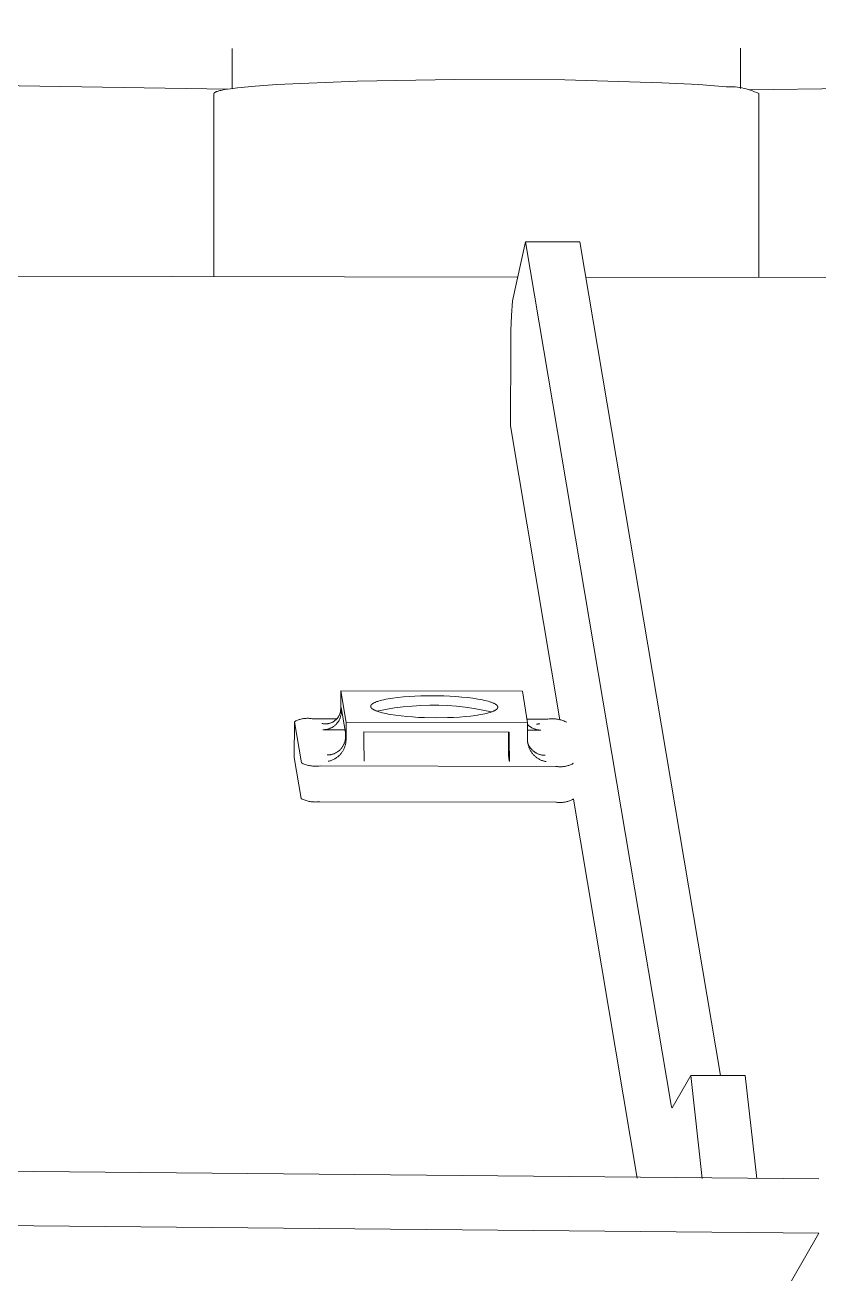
# Model space of a CAD drawing. Header units: inches. Extents: x 214 to 477, y -11 to 187.
# Drawn here: x 256.494 to 258.215, y 172.539 to 175.263 of the extents above; entities that cross this region are included whole.
import ezdxf

# ---------------------------------------------------------------- set-up
doc = ezdxf.new("R2010")
doc.units = ezdxf.units.IN
doc.layers.add('ZANO_R', color=7, linetype='Continuous', lineweight=0)

msp = doc.modelspace()

# ---------------------------------------------------------------- linework, layer by layer
at = {"layer": 'ZANO_R'}
for p, q in [((256.93354, 175.12411), (247.67345, 175.26285)), ((268.34296, 175.25746), (258.06383, 175.12245)), ((256.94273, 175.12545), (256.94273, 175.21207)), ((258.0451, 175.2125), (258.0451, 175.12545)), ((257.21413, 175.14157), (257.03991, 175.13412)), ((257.42521, 175.14505), (257.21413, 175.14157)), ((257.66383, 175.14395), (257.42521, 175.14505)), ((257.87449, 175.13799), (257.66383, 175.14395)), ((256.90338, 175.11462), (256.90336, 175.11449)), ((256.90336, 175.11449), (256.90336, 175.11435)), ((256.90336, 174.71726), (256.90336, 175.11435)), ((256.90341, 175.11475), (256.90338, 175.11462)), ((256.90345, 175.11488), (256.90341, 175.11475)), ((256.9035, 175.11502), (256.90345, 175.11488)), ((256.90356, 175.11515), (256.9035, 175.11502)), ((256.90363, 175.11528), (256.90356, 175.11515)), ((256.90371, 175.11542), (256.90363, 175.11528)), ((256.9038, 175.11555), (256.90371, 175.11542)), ((256.90391, 175.11568), (256.9038, 175.11555)), ((256.90402, 175.11582), (256.90391, 175.11568)), ((256.90415, 175.11595), (256.90402, 175.11582)), ((256.90429, 175.11608), (256.90415, 175.11595)), ((256.90443, 175.11622), (256.90429, 175.11608)), ((256.90459, 175.11635), (256.90443, 175.11622)), ((256.90476, 175.11648), (256.90459, 175.11635)), ((256.90495, 175.11662), (256.90476, 175.11648)), ((256.90514, 175.11675), (256.90495, 175.11662)), ((256.90534, 175.11688), (256.90514, 175.11675)), ((256.90556, 175.11702), (256.90534, 175.11688)), ((256.90579, 175.11715), (256.90556, 175.11702)), ((256.90602, 175.11728), (256.90579, 175.11715)), ((256.90627, 175.11742), (256.90602, 175.11728)), ((256.90653, 175.11755), (256.90627, 175.11742)), ((256.90709, 175.11782), (256.90653, 175.11755)), ((256.90768, 175.11809), (256.90709, 175.11782)), ((256.90833, 175.11835), (256.90768, 175.11809)), ((256.90902, 175.11862), (256.90833, 175.11835)), ((256.90975, 175.11889), (256.90902, 175.11862)), ((256.91053, 175.11915), (256.90975, 175.11889)), ((256.91222, 175.11969), (256.91053, 175.11915)), ((256.91409, 175.12022), (256.91222, 175.11969)), ((256.91614, 175.12075), (256.91409, 175.12022)), ((256.91837, 175.12128), (256.91614, 175.12075)), ((256.92077, 175.1218), (256.91837, 175.12128)), ((256.92612, 175.12285), (256.92077, 175.1218)), ((256.93216, 175.12389), (256.92612, 175.12285)), ((256.93889, 175.12491), (256.93216, 175.12389)), ((256.95436, 175.12692), (256.93889, 175.12491)), ((256.99279, 175.13071), (256.95436, 175.12692)), ((257.03991, 175.13412), (256.99279, 175.13071)), ((257.95439, 175.1337), (257.87449, 175.13799)), ((258.01399, 175.129), (257.95439, 175.1337)), ((258.01884, 175.12916), (258.01399, 175.129)), ((258.02369, 175.12915), (258.01884, 175.12916)), ((258.02854, 175.12898), (258.02369, 175.12915)), ((258.03338, 175.12865), (258.02854, 175.12898)), ((258.0382, 175.12815), (258.03338, 175.12865)), ((258.04301, 175.12749), (258.0382, 175.12815)), ((258.04779, 175.12666), (258.04301, 175.12749)), ((258.05254, 175.12568), (258.04779, 175.12666)), ((258.05725, 175.12453), (258.05254, 175.12568)), ((258.06192, 175.12322), (258.05725, 175.12453)), ((258.06655, 175.12176), (258.06192, 175.12322)), ((258.07112, 175.12013), (258.06655, 175.12176)), ((258.07563, 175.11836), (258.07112, 175.12013)), ((258.08009, 175.11643), (258.07563, 175.11836)), ((258.08447, 175.11435), (258.08009, 175.11643)), ((258.08447, 175.11435), (258.08447, 174.7154)), ((257.55039, 174.6651), (257.57874, 174.79272)), ((257.89429, 172.9202), (257.57874, 174.79272)), ((257.57874, 174.79272), (257.6968, 174.79253)), ((257.6968, 174.79253), (258.0015, 172.98439)), ((256.18872, 174.71838), (257.56175, 174.71622)), ((257.7097, 174.71599), (258.9304, 174.71407)), ((257.54835, 174.63296), (257.55039, 174.6651)), ((257.54729, 174.60078), (257.54835, 174.63296)), ((257.54723, 174.56858), (257.54729, 174.60078)), ((257.54723, 174.56858), (257.54603, 174.394)), ((257.54603, 174.394), (257.65355, 173.75595)), ((257.17814, 173.78004), (257.1784, 173.81881)), ((257.1784, 173.81881), (257.18992, 173.75044)), ((257.57193, 173.8182), (257.1784, 173.81881)), ((257.30218, 173.80447), (257.31408, 173.80567)), ((257.31408, 173.80567), (257.32648, 173.80665)), ((257.32648, 173.80665), (257.33915, 173.80738)), ((257.33915, 173.80738), (257.3519, 173.80789)), ((257.3519, 173.80789), (257.37689, 173.80825)), ((257.37689, 173.80825), (257.40202, 173.80781)), ((257.40202, 173.80781), (257.41495, 173.80727)), ((257.41495, 173.80727), (257.42787, 173.80649)), ((257.42787, 173.80649), (257.4406, 173.80548)), ((257.58345, 173.74982), (257.57193, 173.8182)), ((257.17811, 173.7789), (257.17805, 173.77775)), ((257.17814, 173.78004), (257.17811, 173.7789)), ((257.17935, 173.78297), (257.17929, 173.7732)), ((257.18857, 173.72827), (257.17935, 173.78297)), ((257.24313, 173.78533), (257.24314, 173.78547)), ((257.24313, 173.7852), (257.24313, 173.78533)), ((257.24314, 173.78506), (257.24313, 173.7852)), ((257.24314, 173.78547), (257.24315, 173.7856)), ((257.24314, 173.78493), (257.24314, 173.78506)), ((257.24315, 173.7848), (257.24314, 173.78493)), ((257.24315, 173.7856), (257.24316, 173.78574)), ((257.24317, 173.78467), (257.24315, 173.7848)), ((257.24316, 173.78574), (257.24318, 173.78587)), ((257.24319, 173.78453), (257.24317, 173.78467)), ((257.24318, 173.78587), (257.2432, 173.786)), ((257.24322, 173.7844), (257.24319, 173.78453)), ((257.2432, 173.786), (257.24323, 173.78614)), ((257.24324, 173.78427), (257.24322, 173.7844)), ((257.24323, 173.78614), (257.24326, 173.78628)), ((257.24328, 173.78414), (257.24324, 173.78427)), ((257.24326, 173.78628), (257.2433, 173.78641)), ((257.24331, 173.784), (257.24328, 173.78414)), ((257.2433, 173.78641), (257.24334, 173.78655)), ((257.24336, 173.78387), (257.24331, 173.784)), ((257.24334, 173.78655), (257.24339, 173.78668)), ((257.2434, 173.78374), (257.24336, 173.78387)), ((257.24339, 173.78668), (257.24344, 173.78682)), ((257.24345, 173.7836), (257.2434, 173.78374)), ((257.24344, 173.78682), (257.24349, 173.78696)), ((257.24351, 173.78347), (257.24345, 173.7836)), ((257.24349, 173.78696), (257.24355, 173.78709)), ((257.24357, 173.78333), (257.24351, 173.78347)), ((257.24355, 173.78709), (257.24361, 173.78723)), ((257.24363, 173.7832), (257.24357, 173.78333)), ((257.24361, 173.78723), (257.24368, 173.78737)), ((257.2437, 173.78306), (257.24363, 173.7832)), ((257.24368, 173.78737), (257.24376, 173.7875)), ((257.24377, 173.78293), (257.2437, 173.78306)), ((257.24376, 173.7875), (257.24383, 173.78764)), ((257.24385, 173.78279), (257.24377, 173.78293)), ((257.24383, 173.78764), (257.24392, 173.78778)), ((257.24393, 173.78266), (257.24385, 173.78279)), ((257.24392, 173.78778), (257.24401, 173.78792)), ((257.24402, 173.78252), (257.24393, 173.78266)), ((257.24401, 173.78792), (257.2441, 173.78805)), ((257.24411, 173.78238), (257.24402, 173.78252)), ((257.2441, 173.78805), (257.2442, 173.78819)), ((257.24421, 173.78225), (257.24411, 173.78238)), ((257.2442, 173.78819), (257.2443, 173.78833)), ((257.24431, 173.78211), (257.24421, 173.78225)), ((257.2443, 173.78833), (257.24441, 173.78847)), ((257.24441, 173.78197), (257.24431, 173.78211)), ((257.24441, 173.78847), (257.24452, 173.78861)), ((257.24452, 173.78184), (257.24441, 173.78197)), ((257.24452, 173.78861), (257.24463, 173.78875)), ((257.24464, 173.7817), (257.24452, 173.78184)), ((257.24463, 173.78875), (257.24476, 173.78888)), ((257.24476, 173.78156), (257.24464, 173.7817)), ((257.24476, 173.78888), (257.24488, 173.78902)), ((257.24488, 173.78142), (257.24476, 173.78156)), ((257.24488, 173.78902), (257.24502, 173.78916)), ((257.24501, 173.78128), (257.24488, 173.78142)), ((257.24529, 173.78101), (257.24501, 173.78128)), ((257.24502, 173.78916), (257.24515, 173.7893)), ((257.24515, 173.7893), (257.24529, 173.78944)), ((257.24529, 173.78944), (257.24559, 173.78972)), ((257.24558, 173.78073), (257.24529, 173.78101)), ((257.24589, 173.78045), (257.24558, 173.78073)), ((257.24559, 173.78972), (257.24591, 173.79)), ((257.24622, 173.78018), (257.24589, 173.78045)), ((257.24591, 173.79), (257.24625, 173.79027)), ((257.24658, 173.7799), (257.24622, 173.78018)), ((257.24625, 173.79027), (257.24661, 173.79055)), ((257.24695, 173.77962), (257.24658, 173.7799)), ((257.24661, 173.79055), (257.247, 173.79083)), ((257.24734, 173.77934), (257.24695, 173.77962)), ((257.247, 173.79083), (257.2474, 173.79111)), ((257.24776, 173.77906), (257.24734, 173.77934)), ((257.2474, 173.79111), (257.24782, 173.79139)), ((257.24819, 173.77878), (257.24776, 173.77906)), ((257.24782, 173.79139), (257.24827, 173.79167)), ((257.24865, 173.7785), (257.24819, 173.77878)), ((257.24827, 173.79167), (257.24873, 173.79194)), ((257.24912, 173.77822), (257.24865, 173.7785)), ((257.24873, 173.79194), (257.24922, 173.79222)), ((257.24922, 173.79222), (257.24973, 173.7925)), ((257.24973, 173.7925), (257.25025, 173.79278)), ((257.25025, 173.79278), (257.25138, 173.79333)), ((257.25138, 173.79333), (257.25259, 173.79388)), ((257.25259, 173.79388), (257.25388, 173.79442)), ((257.25388, 173.79442), (257.25526, 173.79496)), ((257.25526, 173.79496), (257.25673, 173.7955)), ((257.27536, 173.77863), (257.25643, 173.7749)), ((257.25673, 173.7955), (257.25828, 173.79603)), ((257.25828, 173.79603), (257.25991, 173.79656)), ((257.25991, 173.79656), (257.26344, 173.79759)), ((257.26344, 173.79759), (257.26729, 173.7986)), ((257.26729, 173.7986), (257.27145, 173.79957)), ((257.27145, 173.79957), (257.27592, 173.8005)), ((257.2944, 173.78172), (257.27536, 173.77863)), ((257.27592, 173.8005), (257.28068, 173.80139)), ((257.28068, 173.80139), (257.29098, 173.80303)), ((257.29098, 173.80303), (257.30218, 173.80447)), ((257.31354, 173.78418), (257.2944, 173.78172)), ((257.33275, 173.78599), (257.31354, 173.78418)), ((257.35201, 173.78715), (257.33275, 173.78599)), ((257.3713, 173.78767), (257.35201, 173.78715)), ((257.39059, 173.78753), (257.3713, 173.78767)), ((257.40987, 173.78675), (257.39059, 173.78753)), ((257.42912, 173.78533), (257.40987, 173.78675)), ((257.4483, 173.78325), (257.42912, 173.78533)), ((257.4406, 173.80548), (257.45292, 173.80423)), ((257.4674, 173.78054), (257.4483, 173.78325)), ((257.45292, 173.80423), (257.46461, 173.80276)), ((257.46461, 173.80276), (257.47547, 173.80109)), ((257.4864, 173.77718), (257.4674, 173.78054)), ((257.47547, 173.80109), (257.48053, 173.80018)), ((257.48053, 173.80018), (257.48531, 173.79923)), ((257.48531, 173.79923), (257.48981, 173.79825)), ((257.48981, 173.79825), (257.494, 173.79723)), ((257.494, 173.79723), (257.49787, 173.79619)), ((257.49787, 173.79619), (257.50142, 173.79512)), ((257.50142, 173.79512), (257.50307, 173.79457)), ((257.50307, 173.79457), (257.50463, 173.79403)), ((257.50463, 173.79403), (257.50611, 173.79348)), ((257.50611, 173.79348), (257.5075, 173.79292)), ((257.5075, 173.79292), (257.50881, 173.79237)), ((257.50881, 173.79237), (257.51004, 173.79181)), ((257.51004, 173.79181), (257.51118, 173.79125)), ((257.51118, 173.79125), (257.51223, 173.79069)), ((257.51223, 173.79069), (257.51273, 173.79041)), ((257.51273, 173.79041), (257.5132, 173.79013)), ((257.5132, 173.79013), (257.51366, 173.78985)), ((257.51366, 173.78985), (257.51409, 173.78957)), ((257.51409, 173.78957), (257.51451, 173.7893)), ((257.51451, 173.7893), (257.5149, 173.78902)), ((257.5149, 173.78902), (257.51527, 173.78874)), ((257.51527, 173.78874), (257.51563, 173.78846)), ((257.51594, 173.77864), (257.5156, 173.77836)), ((257.51563, 173.78846), (257.51596, 173.78818)), ((257.51626, 173.77892), (257.51594, 173.77864)), ((257.51596, 173.78818), (257.51627, 173.7879)), ((257.51656, 173.77919), (257.51626, 173.77892)), ((257.51627, 173.7879), (257.51656, 173.78763)), ((257.51656, 173.78763), (257.51684, 173.78735)), ((257.5167, 173.77933), (257.51656, 173.77919)), ((257.51683, 173.77947), (257.5167, 173.77933)), ((257.51697, 173.77961), (257.51683, 173.77947)), ((257.51684, 173.78735), (257.51697, 173.78721)), ((257.51697, 173.78721), (257.51709, 173.78707)), ((257.51709, 173.77975), (257.51697, 173.77961)), ((257.51709, 173.78707), (257.51721, 173.78694)), ((257.51722, 173.77989), (257.51709, 173.77975)), ((257.51721, 173.78694), (257.51733, 173.7868)), ((257.51733, 173.78003), (257.51722, 173.77989)), ((257.51733, 173.7868), (257.51744, 173.78666)), ((257.51744, 173.78017), (257.51733, 173.78003)), ((257.51744, 173.78666), (257.51754, 173.78653)), ((257.51755, 173.7803), (257.51744, 173.78017)), ((257.51754, 173.78653), (257.51764, 173.78639)), ((257.51765, 173.78044), (257.51755, 173.7803)), ((257.51764, 173.78639), (257.51774, 173.78625)), ((257.51775, 173.78058), (257.51765, 173.78044)), ((257.51774, 173.78625), (257.51783, 173.78612)), ((257.51784, 173.78072), (257.51775, 173.78058)), ((257.51783, 173.78612), (257.51792, 173.78598)), ((257.51793, 173.78086), (257.51784, 173.78072)), ((257.51792, 173.78598), (257.518, 173.78584)), ((257.51802, 173.78099), (257.51793, 173.78086)), ((257.518, 173.78584), (257.51808, 173.78571)), ((257.51809, 173.78113), (257.51802, 173.78099)), ((257.51808, 173.78571), (257.51815, 173.78557)), ((257.51817, 173.78127), (257.51809, 173.78113)), ((257.51815, 173.78557), (257.51822, 173.78544)), ((257.51824, 173.7814), (257.51817, 173.78127)), ((257.51822, 173.78544), (257.51828, 173.7853)), ((257.5183, 173.78154), (257.51824, 173.7814)), ((257.51828, 173.7853), (257.51834, 173.78517)), ((257.51836, 173.78168), (257.5183, 173.78154)), ((257.51834, 173.78517), (257.5184, 173.78503)), ((257.51841, 173.78181), (257.51836, 173.78168)), ((257.5184, 173.78503), (257.51845, 173.7849)), ((257.51846, 173.78195), (257.51841, 173.78181)), ((257.51845, 173.7849), (257.51849, 173.78477)), ((257.51851, 173.78209), (257.51846, 173.78195)), ((257.51849, 173.78477), (257.51854, 173.78463)), ((257.51855, 173.78222), (257.51851, 173.78209)), ((257.51854, 173.78463), (257.51857, 173.7845)), ((257.51859, 173.78236), (257.51855, 173.78222)), ((257.51857, 173.7845), (257.51861, 173.78437)), ((257.51862, 173.78249), (257.51859, 173.78236)), ((257.51861, 173.78437), (257.51863, 173.78423)), ((257.51865, 173.78263), (257.51862, 173.78249)), ((257.51863, 173.78423), (257.51866, 173.7841)), ((257.51867, 173.78276), (257.51865, 173.78263)), ((257.51866, 173.7841), (257.51868, 173.78397)), ((257.51869, 173.7829), (257.51867, 173.78276)), ((257.51868, 173.78397), (257.5187, 173.78384)), ((257.5187, 173.78303), (257.51869, 173.7829)), ((257.5187, 173.78384), (257.51871, 173.7837)), ((257.51871, 173.78317), (257.5187, 173.78303)), ((257.51871, 173.7837), (257.51871, 173.78357)), ((257.51871, 173.78357), (257.51872, 173.78344)), ((257.51872, 173.7833), (257.51871, 173.78317)), ((257.51872, 173.78344), (257.51872, 173.7833)), ((257.07721, 173.67435), (257.07774, 173.75168)), ((257.07776, 173.75168), (257.07941, 173.7526)), ((257.09274, 173.66279), (257.07776, 173.75168)), ((257.07941, 173.7526), (257.08108, 173.75347)), ((257.08108, 173.75347), (257.08278, 173.75428)), ((257.08278, 173.75428), (257.08451, 173.75503)), ((257.08451, 173.75503), (257.08627, 173.75572)), ((257.08627, 173.75572), (257.08804, 173.75636)), ((257.08804, 173.75636), (257.08984, 173.75693)), ((257.08984, 173.75693), (257.09166, 173.75744)), ((257.09166, 173.75744), (257.09349, 173.7579)), ((257.09349, 173.7579), (257.09533, 173.75829)), ((257.09533, 173.75829), (257.09719, 173.75862)), ((257.09719, 173.75862), (257.09905, 173.75888)), ((257.09905, 173.75888), (257.10093, 173.75909)), ((257.10093, 173.75909), (257.10281, 173.75923)), ((257.10281, 173.75923), (257.10469, 173.75931)), ((257.10469, 173.75931), (257.10658, 173.75932)), ((257.10658, 173.75932), (257.10847, 173.75928)), ((257.10847, 173.75928), (257.11035, 173.75917)), ((257.11035, 173.75917), (257.11223, 173.75899)), ((257.11223, 173.75899), (257.1141, 173.75876)), ((257.1141, 173.75876), (257.11596, 173.75846)), ((257.11596, 173.75846), (257.17007, 173.75837)), ((257.16171, 173.75163), (257.1607, 173.75107)), ((257.16269, 173.75222), (257.16171, 173.75163)), ((257.16365, 173.75285), (257.16269, 173.75222)), ((257.16459, 173.7535), (257.16365, 173.75285)), ((257.1655, 173.75419), (257.16459, 173.7535)), ((257.16639, 173.75491), (257.1655, 173.75419)), ((257.16725, 173.75566), (257.16639, 173.75491)), ((257.16809, 173.75645), (257.16725, 173.75566)), ((257.1689, 173.75726), (257.16809, 173.75645)), ((257.16968, 173.75809), (257.1689, 173.75726)), ((257.17043, 173.75896), (257.16968, 173.75809)), ((257.17115, 173.75985), (257.17043, 173.75896)), ((257.17184, 173.76076), (257.17115, 173.75985)), ((257.1715, 173.75031), (257.17229, 173.75142)), ((257.1725, 173.7617), (257.17184, 173.76076)), ((257.17229, 173.75142), (257.17305, 173.75255)), ((257.17313, 173.76266), (257.1725, 173.7617)), ((257.17305, 173.75255), (257.17377, 173.75372)), ((257.17372, 173.76364), (257.17313, 173.76266)), ((257.17427, 173.76464), (257.17372, 173.76364)), ((257.17377, 173.75372), (257.17445, 173.7549)), ((257.17479, 173.76566), (257.17427, 173.76464)), ((257.17445, 173.7549), (257.17508, 173.75611)), ((257.17528, 173.7667), (257.17479, 173.76566)), ((257.17508, 173.75611), (257.17568, 173.75734)), ((257.17573, 173.76775), (257.17528, 173.7667)), ((257.17568, 173.75734), (257.17623, 173.75859)), ((257.17614, 173.76882), (257.17573, 173.76775)), ((257.17651, 173.76991), (257.17614, 173.76882)), ((257.17623, 173.75859), (257.17673, 173.75986)), ((257.17685, 173.771), (257.17651, 173.76991)), ((257.17673, 173.75986), (257.1772, 173.76114)), ((257.17715, 173.77211), (257.17685, 173.771)), ((257.17741, 173.77322), (257.17715, 173.77211)), ((257.1772, 173.76114), (257.17761, 173.76244)), ((257.17763, 173.77435), (257.17741, 173.77322)), ((257.17761, 173.76244), (257.17799, 173.76376)), ((257.17781, 173.77548), (257.17763, 173.77435)), ((257.17795, 173.77661), (257.17781, 173.77548)), ((257.17805, 173.77775), (257.17795, 173.77661)), ((257.17799, 173.76376), (257.17831, 173.76508)), ((257.17831, 173.76508), (257.17859, 173.76642)), ((257.17859, 173.76642), (257.17882, 173.76777)), ((257.17882, 173.76777), (257.17901, 173.76912)), ((257.17901, 173.76912), (257.17915, 173.77048)), ((257.17915, 173.77048), (257.17924, 173.77184)), ((257.17924, 173.77184), (257.17929, 173.7732)), ((257.24962, 173.77794), (257.24912, 173.77822)), ((257.25067, 173.77738), (257.24962, 173.77794)), ((257.25181, 173.77682), (257.25067, 173.77738)), ((257.25304, 173.77627), (257.25181, 173.77682)), ((257.25435, 173.77571), (257.25304, 173.77627)), ((257.25574, 173.77516), (257.25435, 173.77571)), ((257.25722, 173.77461), (257.25574, 173.77516)), ((257.25878, 173.77406), (257.25722, 173.77461)), ((257.26043, 173.77352), (257.25878, 173.77406)), ((257.26398, 173.77245), (257.26043, 173.77352)), ((257.26785, 173.7714), (257.26398, 173.77245)), ((257.27204, 173.77039), (257.26785, 173.7714)), ((257.27654, 173.7694), (257.27204, 173.77039)), ((257.28132, 173.76845), (257.27654, 173.7694)), ((257.28638, 173.76755), (257.28132, 173.76845)), ((257.29724, 173.76587), (257.28638, 173.76755)), ((257.30893, 173.76441), (257.29724, 173.76587)), ((257.32125, 173.76316), (257.30893, 173.76441)), ((257.33398, 173.76215), (257.32125, 173.76316)), ((257.3469, 173.76137), (257.33398, 173.76215)), ((257.35983, 173.76082), (257.3469, 173.76137)), ((257.38496, 173.76039), (257.35983, 173.76082)), ((257.40995, 173.76075), (257.38496, 173.76039)), ((257.4227, 173.76125), (257.40995, 173.76075)), ((257.43537, 173.76199), (257.4227, 173.76125)), ((257.44777, 173.76296), (257.43537, 173.76199)), ((257.45967, 173.76417), (257.44777, 173.76296)), ((257.47087, 173.7656), (257.45967, 173.76417)), ((257.48117, 173.76724), (257.47087, 173.7656)), ((257.48593, 173.76813), (257.48117, 173.76724)), ((257.4904, 173.76907), (257.48593, 173.76813)), ((257.50528, 173.77319), (257.4864, 173.77718)), ((257.49456, 173.77004), (257.4904, 173.76907)), ((257.49841, 173.77104), (257.49456, 173.77004)), ((257.50194, 173.77207), (257.49841, 173.77104)), ((257.50357, 173.7726), (257.50194, 173.77207)), ((257.50512, 173.77313), (257.50357, 173.7726)), ((257.50659, 173.77367), (257.50512, 173.77313)), ((257.50797, 173.77421), (257.50659, 173.77367)), ((257.50926, 173.77476), (257.50797, 173.77421)), ((257.51047, 173.77531), (257.50926, 173.77476)), ((257.5116, 173.77586), (257.51047, 173.77531)), ((257.51212, 173.77614), (257.5116, 173.77586)), ((257.51263, 173.77641), (257.51212, 173.77614)), ((257.51312, 173.77669), (257.51263, 173.77641)), ((257.51358, 173.77697), (257.51312, 173.77669)), ((257.51403, 173.77725), (257.51358, 173.77697)), ((257.51445, 173.77752), (257.51403, 173.77725)), ((257.51485, 173.7778), (257.51445, 173.77752)), ((257.51524, 173.77808), (257.51485, 173.7778)), ((257.5156, 173.77836), (257.51524, 173.77808)), ((257.58212, 173.75772), (257.62754, 173.75765)), ((257.62754, 173.75765), (257.62984, 173.75792)), ((257.62984, 173.75792), (257.63215, 173.75811)), ((257.63215, 173.75811), (257.63447, 173.75823)), ((257.63447, 173.75823), (257.63679, 173.75827)), ((257.63679, 173.75827), (257.6391, 173.75822)), ((257.6391, 173.75822), (257.64142, 173.75811)), ((257.64142, 173.75811), (257.64373, 173.75791)), ((257.64373, 173.75791), (257.64603, 173.75764)), ((257.64603, 173.75764), (257.64832, 173.75729)), ((257.64832, 173.75729), (257.6506, 173.75686)), ((257.6506, 173.75686), (257.65286, 173.75635)), ((257.65286, 173.75635), (257.6551, 173.75577)), ((257.6551, 173.75577), (257.65733, 173.75512)), ((257.65733, 173.75512), (257.65953, 173.75439)), ((257.65953, 173.75439), (257.6617, 173.75359)), ((257.6617, 173.75359), (257.66385, 173.75272)), ((257.66385, 173.75272), (257.66596, 173.75177)), ((257.66596, 173.75177), (257.66805, 173.75075)), ((257.13848, 173.74791), (257.13736, 173.74817)), ((257.13961, 173.7477), (257.13848, 173.74791)), ((257.14074, 173.74752), (257.13961, 173.7477)), ((257.13967, 173.73449), (257.14103, 173.73451)), ((257.13967, 173.73449), (257.18754, 173.73442)), ((257.14187, 173.74739), (257.14074, 173.74752)), ((257.14103, 173.73451), (257.1424, 173.73457)), ((257.14302, 173.74729), (257.14187, 173.74739)), ((257.1424, 173.73457), (257.14376, 173.73468)), ((257.14416, 173.74723), (257.14302, 173.74729)), ((257.14376, 173.73468), (257.14512, 173.73483)), ((257.1453, 173.74721), (257.14416, 173.74723)), ((257.14512, 173.73483), (257.14647, 173.73503)), ((257.14645, 173.74724), (257.1453, 173.74721)), ((257.14759, 173.7473), (257.14645, 173.74724)), ((257.14647, 173.73503), (257.14781, 173.73528)), ((257.14873, 173.7474), (257.14759, 173.7473)), ((257.14781, 173.73528), (257.14914, 173.73558)), ((257.14987, 173.74754), (257.14873, 173.7474)), ((257.14914, 173.73558), (257.15047, 173.73592)), ((257.151, 173.74772), (257.14987, 173.74754)), ((257.15047, 173.73592), (257.15178, 173.73631)), ((257.15213, 173.74794), (257.151, 173.74772)), ((257.15178, 173.73631), (257.15307, 173.73674)), ((257.15324, 173.7482), (257.15213, 173.74794)), ((257.15307, 173.73674), (257.15435, 173.73722)), ((257.15435, 173.7485), (257.15324, 173.7482)), ((257.15544, 173.74884), (257.15435, 173.7485)), ((257.15435, 173.73722), (257.15561, 173.73774)), ((257.15652, 173.74921), (257.15544, 173.74884)), ((257.15561, 173.73774), (257.15686, 173.7383)), ((257.15759, 173.74962), (257.15652, 173.74921)), ((257.15686, 173.7383), (257.15808, 173.73891)), ((257.15865, 173.75007), (257.15759, 173.74962)), ((257.15808, 173.73891), (257.15928, 173.73956)), ((257.15968, 173.75055), (257.15865, 173.75007)), ((257.15928, 173.73956), (257.16046, 173.74025)), ((257.1607, 173.75107), (257.15968, 173.75055)), ((257.16046, 173.74025), (257.16161, 173.74098)), ((257.16161, 173.74098), (257.16274, 173.74175)), ((257.16274, 173.74175), (257.16384, 173.74256)), ((257.16384, 173.74256), (257.16491, 173.74341)), ((257.16491, 173.74341), (257.16595, 173.7443)), ((257.16595, 173.7443), (257.16696, 173.74522)), ((257.16696, 173.74522), (257.16794, 173.74617)), ((257.16794, 173.74617), (257.16888, 173.74716)), ((257.16888, 173.74716), (257.16979, 173.74818)), ((257.16979, 173.74818), (257.17066, 173.74923)), ((257.17066, 173.74923), (257.1715, 173.75031)), ((257.1885, 173.7185), (257.18857, 173.72827)), ((257.18992, 173.75044), (257.18966, 173.71167)), ((257.18992, 173.75044), (257.58345, 173.74982)), ((257.22832, 173.72983), (257.2282, 173.71161)), ((257.54314, 173.72933), (257.22832, 173.72983)), ((257.5416, 173.67918), (257.54193, 173.72771)), ((257.54193, 173.72771), (257.54166, 173.72934)), ((257.54302, 173.71111), (257.54314, 173.72933)), ((257.58345, 173.74982), (257.58318, 173.71105)), ((257.58334, 173.7338), (257.6119, 173.73375)), ((257.58342, 173.7459), (257.58436, 173.74495)), ((257.58436, 173.74495), (257.58532, 173.74405)), ((257.58532, 173.74405), (257.58631, 173.74317)), ((257.58631, 173.74317), (257.58734, 173.74233)), ((257.58734, 173.74233), (257.58839, 173.74152)), ((257.58839, 173.74152), (257.58947, 173.74075)), ((257.58947, 173.74075), (257.59057, 173.74001)), ((257.59057, 173.74001), (257.5917, 173.73931)), ((257.5917, 173.73931), (257.59285, 173.73865)), ((257.59285, 173.73865), (257.59402, 173.73803)), ((257.59402, 173.73803), (257.59521, 173.73745)), ((257.59521, 173.73745), (257.59642, 173.73691)), ((257.59642, 173.73691), (257.59765, 173.73641)), ((257.59765, 173.73641), (257.59889, 173.73595)), ((257.59889, 173.73595), (257.60015, 173.73554)), ((257.60015, 173.73554), (257.60142, 173.73517)), ((257.60142, 173.73517), (257.60271, 173.73484)), ((257.60271, 173.73484), (257.604, 173.73455)), ((257.60408, 173.74685), (257.60297, 173.74684)), ((257.604, 173.73455), (257.6053, 173.73431)), ((257.60519, 173.7469), (257.60408, 173.74685)), ((257.60629, 173.74699), (257.60519, 173.7469)), ((257.6053, 173.73431), (257.60661, 173.73411)), ((257.6074, 173.7471), (257.60629, 173.74699)), ((257.60661, 173.73411), (257.60793, 173.73395)), ((257.6085, 173.74725), (257.6074, 173.7471)), ((257.60793, 173.73395), (257.60925, 173.73384)), ((257.60959, 173.74743), (257.6085, 173.74725)), ((257.60925, 173.73384), (257.61057, 173.73377)), ((257.61057, 173.73377), (257.6119, 173.73375)), ((257.18151, 173.69672), (257.18071, 173.69561)), ((257.18227, 173.69785), (257.18151, 173.69672)), ((257.18299, 173.69902), (257.18227, 173.69785)), ((257.18366, 173.7002), (257.18299, 173.69902)), ((257.1843, 173.70141), (257.18366, 173.7002)), ((257.18489, 173.70264), (257.1843, 173.70141)), ((257.18544, 173.70389), (257.18489, 173.70264)), ((257.18595, 173.70516), (257.18544, 173.70389)), ((257.18641, 173.70644), (257.18595, 173.70516)), ((257.18628, 173.69563), (257.18686, 173.69717)), ((257.18683, 173.70774), (257.18641, 173.70644)), ((257.1872, 173.70906), (257.18683, 173.70774)), ((257.18686, 173.69717), (257.18739, 173.69873)), ((257.18753, 173.71038), (257.1872, 173.70906)), ((257.18739, 173.69873), (257.18787, 173.70031)), ((257.18781, 173.71172), (257.18753, 173.71038)), ((257.18804, 173.71307), (257.18781, 173.71172)), ((257.18787, 173.70031), (257.18829, 173.7019)), ((257.18823, 173.71442), (257.18804, 173.71307)), ((257.18837, 173.71578), (257.18823, 173.71442)), ((257.18829, 173.7019), (257.18865, 173.7035)), ((257.18846, 173.71714), (257.18837, 173.71578)), ((257.1885, 173.7185), (257.18846, 173.71714)), ((257.18865, 173.7035), (257.18897, 173.70512)), ((257.18897, 173.70512), (257.18922, 173.70675)), ((257.18922, 173.70675), (257.18942, 173.70838)), ((257.18942, 173.70838), (257.18957, 173.71002)), ((257.18957, 173.71002), (257.18966, 173.71167)), ((257.22908, 173.666), (257.2282, 173.71161)), ((257.54302, 173.71111), (257.5439, 173.6655)), ((257.58318, 173.71105), (257.58329, 173.70937)), ((257.58329, 173.70937), (257.58346, 173.70769)), ((257.58367, 173.70659), (257.58329, 173.70788)), ((257.58346, 173.70769), (257.58368, 173.70602)), ((257.58409, 173.70531), (257.58367, 173.70659)), ((257.58368, 173.70602), (257.58396, 173.70435)), ((257.58396, 173.70435), (257.5843, 173.7027)), ((257.58455, 173.70404), (257.58409, 173.70531)), ((257.5843, 173.7027), (257.5847, 173.70106)), ((257.58505, 173.7028), (257.58455, 173.70404)), ((257.5847, 173.70106), (257.58515, 173.69944)), ((257.5856, 173.70157), (257.58505, 173.7028)), ((257.58515, 173.69944), (257.58566, 173.69783)), ((257.58619, 173.70036), (257.5856, 173.70157)), ((257.58566, 173.69783), (257.58622, 173.69624)), ((257.58682, 173.69917), (257.58619, 173.70036)), ((257.58749, 173.698), (257.58682, 173.69917)), ((257.58821, 173.69686), (257.58749, 173.698)), ((257.58896, 173.69574), (257.58821, 173.69686)), ((257.07723, 173.67414), (257.07721, 173.67434)), ((257.09221, 173.58525), (257.07723, 173.67414)), ((257.15025, 173.67981), (257.14889, 173.67979)), ((257.15162, 173.67987), (257.15025, 173.67981)), ((257.15298, 173.67998), (257.15162, 173.67987)), ((257.15433, 173.68013), (257.15298, 173.67998)), ((257.15569, 173.68033), (257.15433, 173.68013)), ((257.15703, 173.68058), (257.15569, 173.68033)), ((257.15836, 173.68088), (257.15703, 173.68058)), ((257.15968, 173.68122), (257.15836, 173.68088)), ((257.16099, 173.68161), (257.15968, 173.68122)), ((257.16059, 173.66911), (257.16209, 173.66979)), ((257.16229, 173.68204), (257.16099, 173.68161)), ((257.16209, 173.66979), (257.16357, 173.67052)), ((257.16357, 173.68252), (257.16229, 173.68204)), ((257.16483, 173.68304), (257.16357, 173.68252)), ((257.16357, 173.67052), (257.16502, 173.6713)), ((257.16607, 173.6836), (257.16483, 173.68304)), ((257.16502, 173.6713), (257.16644, 173.67213)), ((257.1673, 173.68421), (257.16607, 173.6836)), ((257.16644, 173.67213), (257.16783, 173.67301)), ((257.1685, 173.68486), (257.1673, 173.68421)), ((257.16783, 173.67301), (257.16919, 173.67394)), ((257.16968, 173.68555), (257.1685, 173.68486)), ((257.16919, 173.67394), (257.17052, 173.67491)), ((257.17083, 173.68628), (257.16968, 173.68555)), ((257.17052, 173.67491), (257.17182, 173.67593)), ((257.17196, 173.68705), (257.17083, 173.68628)), ((257.17182, 173.67593), (257.17308, 173.67699)), ((257.17306, 173.68786), (257.17196, 173.68705)), ((257.17413, 173.68871), (257.17306, 173.68786)), ((257.17308, 173.67699), (257.1743, 173.67809)), ((257.17517, 173.6896), (257.17413, 173.68871)), ((257.1743, 173.67809), (257.17549, 173.67923)), ((257.17618, 173.69052), (257.17517, 173.6896)), ((257.17549, 173.67923), (257.17664, 173.68042)), ((257.17715, 173.69147), (257.17618, 173.69052)), ((257.17664, 173.68042), (257.17774, 173.68164)), ((257.1781, 173.69246), (257.17715, 173.69147)), ((257.17774, 173.68164), (257.1788, 173.68289)), ((257.17901, 173.69348), (257.1781, 173.69246)), ((257.1788, 173.68289), (257.17982, 173.68419)), ((257.17988, 173.69453), (257.17901, 173.69348)), ((257.17982, 173.68419), (257.1808, 173.68552)), ((257.18071, 173.69561), (257.17988, 173.69453)), ((257.1808, 173.68552), (257.18173, 173.68688)), ((257.18173, 173.68688), (257.18261, 173.68827)), ((257.18261, 173.68827), (257.18344, 173.68969)), ((257.18344, 173.68969), (257.18423, 173.69114)), ((257.18423, 173.69114), (257.18496, 173.69261)), ((257.18496, 173.69261), (257.18565, 173.69411)), ((257.18565, 173.69411), (257.18628, 173.69563)), ((257.5416, 173.67918), (257.54359, 173.66737)), ((257.58622, 173.69624), (257.58684, 173.69467)), ((257.58684, 173.69467), (257.58751, 173.69313)), ((257.58751, 173.69313), (257.58824, 173.69161)), ((257.58824, 173.69161), (257.58901, 173.69011)), ((257.58975, 173.69465), (257.58896, 173.69574)), ((257.58901, 173.69011), (257.58984, 173.68864)), ((257.59057, 173.69359), (257.58975, 173.69465)), ((257.58984, 173.68864), (257.59072, 173.6872)), ((257.59143, 173.69256), (257.59057, 173.69359)), ((257.59072, 173.6872), (257.59165, 173.6858)), ((257.59233, 173.69155), (257.59143, 173.69256)), ((257.59165, 173.6858), (257.59263, 173.68442)), ((257.59326, 173.69058), (257.59233, 173.69155)), ((257.59263, 173.68442), (257.59365, 173.68308)), ((257.59423, 173.68964), (257.59326, 173.69058)), ((257.59365, 173.68308), (257.59472, 173.68178)), ((257.59522, 173.68874), (257.59423, 173.68964)), ((257.59472, 173.68178), (257.59584, 173.68051)), ((257.59625, 173.68787), (257.59522, 173.68874)), ((257.59584, 173.68051), (257.597, 173.67929)), ((257.59731, 173.68704), (257.59625, 173.68787)), ((257.597, 173.67929), (257.5982, 173.6781)), ((257.59839, 173.68624), (257.59731, 173.68704)), ((257.5982, 173.6781), (257.59944, 173.67696)), ((257.5995, 173.68548), (257.59839, 173.68624)), ((257.59944, 173.67696), (257.60072, 173.67586)), ((257.60064, 173.68476), (257.5995, 173.68548)), ((257.6018, 173.68408), (257.60064, 173.68476)), ((257.60072, 173.67586), (257.60203, 173.67481)), ((257.60298, 173.68344), (257.6018, 173.68408)), ((257.60203, 173.67481), (257.60338, 173.6738)), ((257.60419, 173.68284), (257.60298, 173.68344)), ((257.60338, 173.6738), (257.60477, 173.67284)), ((257.60541, 173.68228), (257.60419, 173.68284)), ((257.60477, 173.67284), (257.60619, 173.67193)), ((257.60665, 173.68177), (257.60541, 173.68228)), ((257.60619, 173.67193), (257.60764, 173.67107)), ((257.60792, 173.68129), (257.60665, 173.68177)), ((257.60764, 173.67107), (257.60912, 173.67025)), ((257.60919, 173.68087), (257.60792, 173.68129)), ((257.60912, 173.67025), (257.61062, 173.6695)), ((257.61048, 173.68048), (257.60919, 173.68087)), ((257.61178, 173.68014), (257.61048, 173.68048)), ((257.61062, 173.6695), (257.61215, 173.66879)), ((257.6131, 173.67985), (257.61178, 173.68014)), ((257.61442, 173.6796), (257.6131, 173.67985)), ((257.61575, 173.6794), (257.61442, 173.6796)), ((257.61709, 173.67924), (257.61575, 173.6794)), ((257.61843, 173.67913), (257.61709, 173.67924)), ((257.61977, 173.67907), (257.61843, 173.67913)), ((257.62112, 173.67905), (257.61977, 173.67907)), ((257.09482, 173.66178), (257.09274, 173.66279)), ((257.09694, 173.66083), (257.09482, 173.66178)), ((257.09908, 173.65996), (257.09694, 173.66083)), ((257.10126, 173.65915), (257.09908, 173.65996)), ((257.10346, 173.65843), (257.10126, 173.65915)), ((257.10568, 173.65777), (257.10346, 173.65843)), ((257.10793, 173.65719), (257.10568, 173.65777)), ((257.11019, 173.65669), (257.10793, 173.65719)), ((257.11247, 173.65626), (257.11019, 173.65669)), ((257.11476, 173.65591), (257.11247, 173.65626)), ((257.11706, 173.65564), (257.11476, 173.65591)), ((257.11937, 173.65544), (257.11706, 173.65564)), ((257.12168, 173.65532), (257.11937, 173.65544)), ((257.124, 173.65528), (257.12168, 173.65532)), ((257.12632, 173.65532), (257.124, 173.65528)), ((257.12863, 173.65543), (257.12632, 173.65532)), ((257.13094, 173.65562), (257.12863, 173.65543)), ((257.13324, 173.65589), (257.13094, 173.65562)), ((257.64483, 173.65509), (257.13324, 173.65589)), ((257.15119, 173.66612), (257.1528, 173.66648)), ((257.1528, 173.66648), (257.15439, 173.6669)), ((257.15439, 173.6669), (257.15597, 173.66737)), ((257.15597, 173.66737), (257.15753, 173.6679)), ((257.15753, 173.6679), (257.15907, 173.66848)), ((257.15907, 173.66848), (257.16059, 173.66911)), ((257.61215, 173.66879), (257.61371, 173.66814)), ((257.61371, 173.66814), (257.61528, 173.66754)), ((257.61528, 173.66754), (257.61688, 173.66699)), ((257.61688, 173.66699), (257.61849, 173.6665)), ((257.61849, 173.6665), (257.62012, 173.66607)), ((257.62012, 173.66607), (257.62177, 173.6657)), ((257.62177, 173.6657), (257.62342, 173.66538)), ((257.64669, 173.65479), (257.64483, 173.65509)), ((257.64856, 173.65455), (257.64669, 173.65479)), ((257.65044, 173.65438), (257.64856, 173.65455)), ((257.65232, 173.65427), (257.65044, 173.65438)), ((257.65421, 173.65422), (257.65232, 173.65427)), ((257.65609, 173.65424), (257.65421, 173.65422)), ((257.65798, 173.65432), (257.65609, 173.65424)), ((257.65986, 173.65446), (257.65798, 173.65432)), ((257.66173, 173.65466), (257.65986, 173.65446)), ((257.6636, 173.65493), (257.66173, 173.65466)), ((257.66545, 173.65526), (257.6636, 173.65493)), ((257.6673, 173.65565), (257.66545, 173.65526)), ((257.66913, 173.6561), (257.6673, 173.65565)), ((257.67095, 173.65662), (257.66913, 173.6561)), ((257.67274, 173.65719), (257.67095, 173.65662)), ((257.67452, 173.65783), (257.67274, 173.65719)), ((257.67627, 173.65852), (257.67452, 173.65783)), ((257.678, 173.65927), (257.67627, 173.65852)), ((257.67971, 173.66008), (257.678, 173.65927)), ((257.68138, 173.66094), (257.67971, 173.66008)), ((257.68303, 173.66187), (257.68138, 173.66094)), ((257.09429, 173.58423), (257.09221, 173.58525)), ((257.0964, 173.58329), (257.09429, 173.58423)), ((257.09855, 173.58241), (257.0964, 173.58329)), ((257.10073, 173.58161), (257.09855, 173.58241)), ((257.10293, 173.58088), (257.10073, 173.58161)), ((257.10515, 173.58023), (257.10293, 173.58088)), ((257.10739, 173.57965), (257.10515, 173.58023)), ((257.10966, 173.57914), (257.10739, 173.57965)), ((257.11193, 173.57872), (257.10966, 173.57914)), ((257.11422, 173.57837), (257.11193, 173.57872)), ((257.11653, 173.57809), (257.11422, 173.57837)), ((257.11884, 173.5779), (257.11653, 173.57809)), ((257.12115, 173.57778), (257.11884, 173.5779)), ((257.12347, 173.57774), (257.12115, 173.57778)), ((257.12578, 173.57777), (257.12347, 173.57774)), ((257.1281, 173.57789), (257.12578, 173.57777)), ((257.13041, 173.57808), (257.1281, 173.57789)), ((257.13271, 173.57835), (257.13041, 173.57808)), ((257.64429, 173.57755), (257.13271, 173.57835)), ((257.64616, 173.57725), (257.64429, 173.57755)), ((257.64803, 173.57701), (257.64616, 173.57725)), ((257.64991, 173.57684), (257.64803, 173.57701)), ((257.65179, 173.57673), (257.64991, 173.57684)), ((257.65367, 173.57668), (257.65179, 173.57673)), ((257.65556, 173.57669), (257.65367, 173.57668)), ((257.65744, 173.57677), (257.65556, 173.57669)), ((257.65932, 173.57691), (257.65744, 173.57677)), ((257.6612, 173.57712), (257.65932, 173.57691)), ((257.66307, 173.57739), (257.6612, 173.57712)), ((257.66492, 173.57771), (257.66307, 173.57739)), ((257.66677, 173.57811), (257.66492, 173.57771)), ((257.6686, 173.57856), (257.66677, 173.57811)), ((257.67041, 173.57907), (257.6686, 173.57856)), ((257.67221, 173.57965), (257.67041, 173.57907)), ((257.67399, 173.58028), (257.67221, 173.57965)), ((257.67574, 173.58097), (257.67399, 173.58028)), ((257.67747, 173.58173), (257.67574, 173.58097)), ((257.67917, 173.58253), (257.67747, 173.58173)), ((257.68085, 173.5834), (257.67917, 173.58253)), ((257.68249, 173.58432), (257.68085, 173.5834)), ((257.68251, 173.58411), (257.8211, 172.76167)), ((257.93699, 172.98449), (257.89695, 172.91476)), ((258.05504, 172.98431), (257.93699, 172.98449)), ((257.93699, 172.98449), (257.96208, 172.76121)), ((258.05504, 172.98431), (258.08015, 172.76089)), ((257.89429, 172.9202), (257.89628, 172.91422)), ((257.8963, 172.91422), (257.89633, 172.91422)), ((257.89633, 172.91422), (257.89636, 172.91423)), ((257.89636, 172.91423), (257.89638, 172.91424)), ((257.89638, 172.91424), (257.89641, 172.91424)), ((257.89641, 172.91424), (257.89644, 172.91425)), ((257.89644, 172.91425), (257.89646, 172.91426)), ((257.89646, 172.91426), (257.89649, 172.91427)), ((257.89649, 172.91427), (257.89651, 172.91428)), ((257.89651, 172.91428), (257.89654, 172.91429)), ((257.89654, 172.91429), (257.89656, 172.9143)), ((257.89656, 172.9143), (257.89659, 172.91432)), ((257.89659, 172.91432), (257.89661, 172.91433)), ((257.89661, 172.91433), (257.89663, 172.91435)), ((257.89663, 172.91435), (257.89666, 172.91436)), ((257.89666, 172.91436), (257.89668, 172.91438)), ((257.89668, 172.91438), (257.8967, 172.9144)), ((257.8967, 172.9144), (257.89672, 172.91442)), ((257.89672, 172.91442), (257.89674, 172.91443)), ((257.89674, 172.91443), (257.89676, 172.91445)), ((257.89676, 172.91445), (257.89678, 172.91447)), ((257.89678, 172.91447), (257.8968, 172.91449)), ((257.8968, 172.91449), (257.89681, 172.91452)), ((257.89681, 172.91452), (257.89683, 172.91454)), ((257.89683, 172.91454), (257.89685, 172.91456)), ((257.89685, 172.91456), (257.89686, 172.91458)), ((257.89686, 172.91458), (257.89688, 172.91461)), ((257.89688, 172.91461), (257.89689, 172.91463)), ((257.89689, 172.91463), (257.8969, 172.91465)), ((257.8969, 172.91465), (257.89692, 172.91468)), ((257.89692, 172.91468), (257.89693, 172.91471)), ((257.89693, 172.91471), (257.89694, 172.91473)), ((257.89694, 172.91473), (257.89695, 172.91476)), ((255.27823, 172.7883), (258.21486, 172.76062)), ((258.21486, 172.64267), (255.27823, 172.67035)), ((258.15537, 172.53905), (258.21486, 172.64267))]:
    msp.add_line(p, q, dxfattribs=at)

doc.saveas('drawing.dxf')
